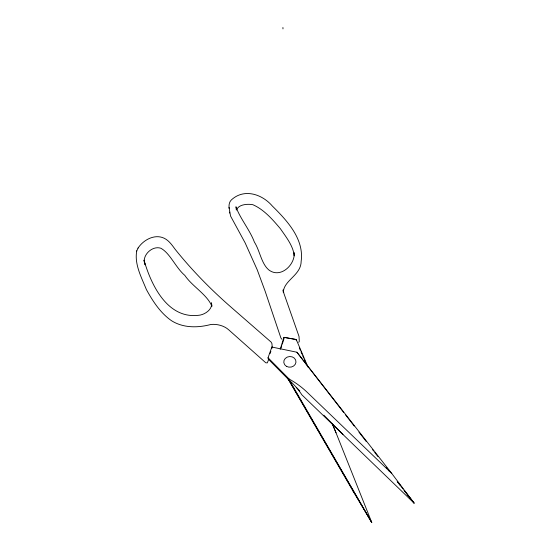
<?xml version="1.0" encoding="UTF-8"?>
<svg xmlns="http://www.w3.org/2000/svg" width="550" height="550" viewBox="0 0 550 550"><rect width="100%" height="100%" fill="white"/><g stroke="black" fill="none" stroke-linecap="round" stroke-linejoin="round"><path stroke-width="0.82" d="M283.332 292.057C283.999 280.081 301.077 275.241 301.146 261.381C304.281 239.009 287.059 220.584 272.353 206.051C262.041 194.026 243.939 188.1 231.248 200.035C229.109 202.187 228.759 205.459 229.144 208.333M236.521 209.887C238.824 204.126 247.919 203.816 252.808 204.689C264.117 209.564 272.938 219.917 280.363 228.69C286.131 237.029 293.288 246.042 294.229 255.805L294.174 252.746C295.24 264.701 280.459 278.981 268.709 269.851C261.25 263.464 259.889 250.649 254.403 242.117C249.913 230.038 239.759 217.972 235.964 206.766L236.308 209.928M136.778 250.814C134.172 264.069 141.515 277.454 146.355 289.479C152.762 301.18 160.387 312.978 171.504 320.705C183.26 328.137 197.856 327.944 210.843 324.486C217.147 323.785 224.283 325.82 228.614 329.739L265.794 362.787L267.307 362.897L268.778 359.15M280.177 349.367L283.951 337.349L296.264 339.515L307.347 365.551A77.021 66.186 7.7 0 0 307.856 366.981M281.002 348.171L281.758 345.771M282.26 344.169L284.013 338.566L283.951 337.349L296.257 339.549L296.299 340.766M268.043 357.748L271.865 347.043L296.918 352.234L391.772 473.481L414.129 503.181L301.868 394.831A82.727 74.718 -17.2 0 0 297.096 388.341L296.058 387.111A82.727 74.718 -17.2 0 0 289.211 380.229L268.146 358.951L268.043 357.748L289.156 379.046A94.614 86.604 -18.3 0 1 307.182 392.288L391.772 473.481M270.05 353.602L270.868 351.312M138.002 248.167C142.78 240.646 153.086 234.499 162.181 237.442C167.963 239.229 171.593 244.434 174.962 249.067C191.661 269.954 210.423 289.135 230.553 306.721L271.102 342.079L271.913 343.537L272.278 347.676M136.682 251.02L138.084 247.981M298.698 342.375L299.303 341.399L299.014 336.414L283.903 293.404L283.119 289.905L283.236 292.167M281.93 339.295L280.906 338.002L265.155 291.266L257.228 269.809L245.135 242.873L230.553 216.047L229.034 207.391M296.216 387.303L299.819 390.933M323.799 415.147L342.987 434.521M397.237 481.601L400.407 485.65M404.099 490.366L414.129 503.181L404.14 490.325M296.918 352.234L343.695 412.479M345.269 414.507L354.207 426.016M358.937 432.107L366.3 441.581M372.604 449.707L373.656 451.062M374.708 452.416L377.864 456.479M386.272 467.308L387.324 468.662M388.376 470.016L389.428 471.371M397.306 481.525L403.088 488.971M287.519 377.946L353.513 491.941L371.766 522.5L332.558 424.084M287.595 377.967L371.766 522.5L288.764 379.046M332.035 423.431L336.029 432.802M299.317 347.854L300.327 350.212M300.994 351.787L302.005 354.145M302.672 355.719L303.683 358.084M304.349 359.659L306.364 364.375M352.571 489.548L353.513 491.941M211.929 306.309C207.171 294.546 192.266 286.454 184.821 275.392C175.787 267.781 170.115 253.213 160.841 248.242C151.642 245.197 140.979 256.52 145.159 264.798L144.017 260.178C151.126 284.817 167.193 318.746 198.089 315.349C204.71 315.033 212.926 309.203 211.434 302.816L211.915 305.807M229.597 212.128L229.708 213.063M271.865 347.043L271.954 348.253M289.156 379.046L289.211 380.229M282.927 27.5L282.982 28.889M307.347 365.551L307.368 366.74M286.413 366.314A6.112 5.335 -4 0 0 295.969 362.182A6.112 5.335 -4 0 0 287.251 357.087A6.112 5.335 -4 0 0 286.413 366.314"/></g></svg>
